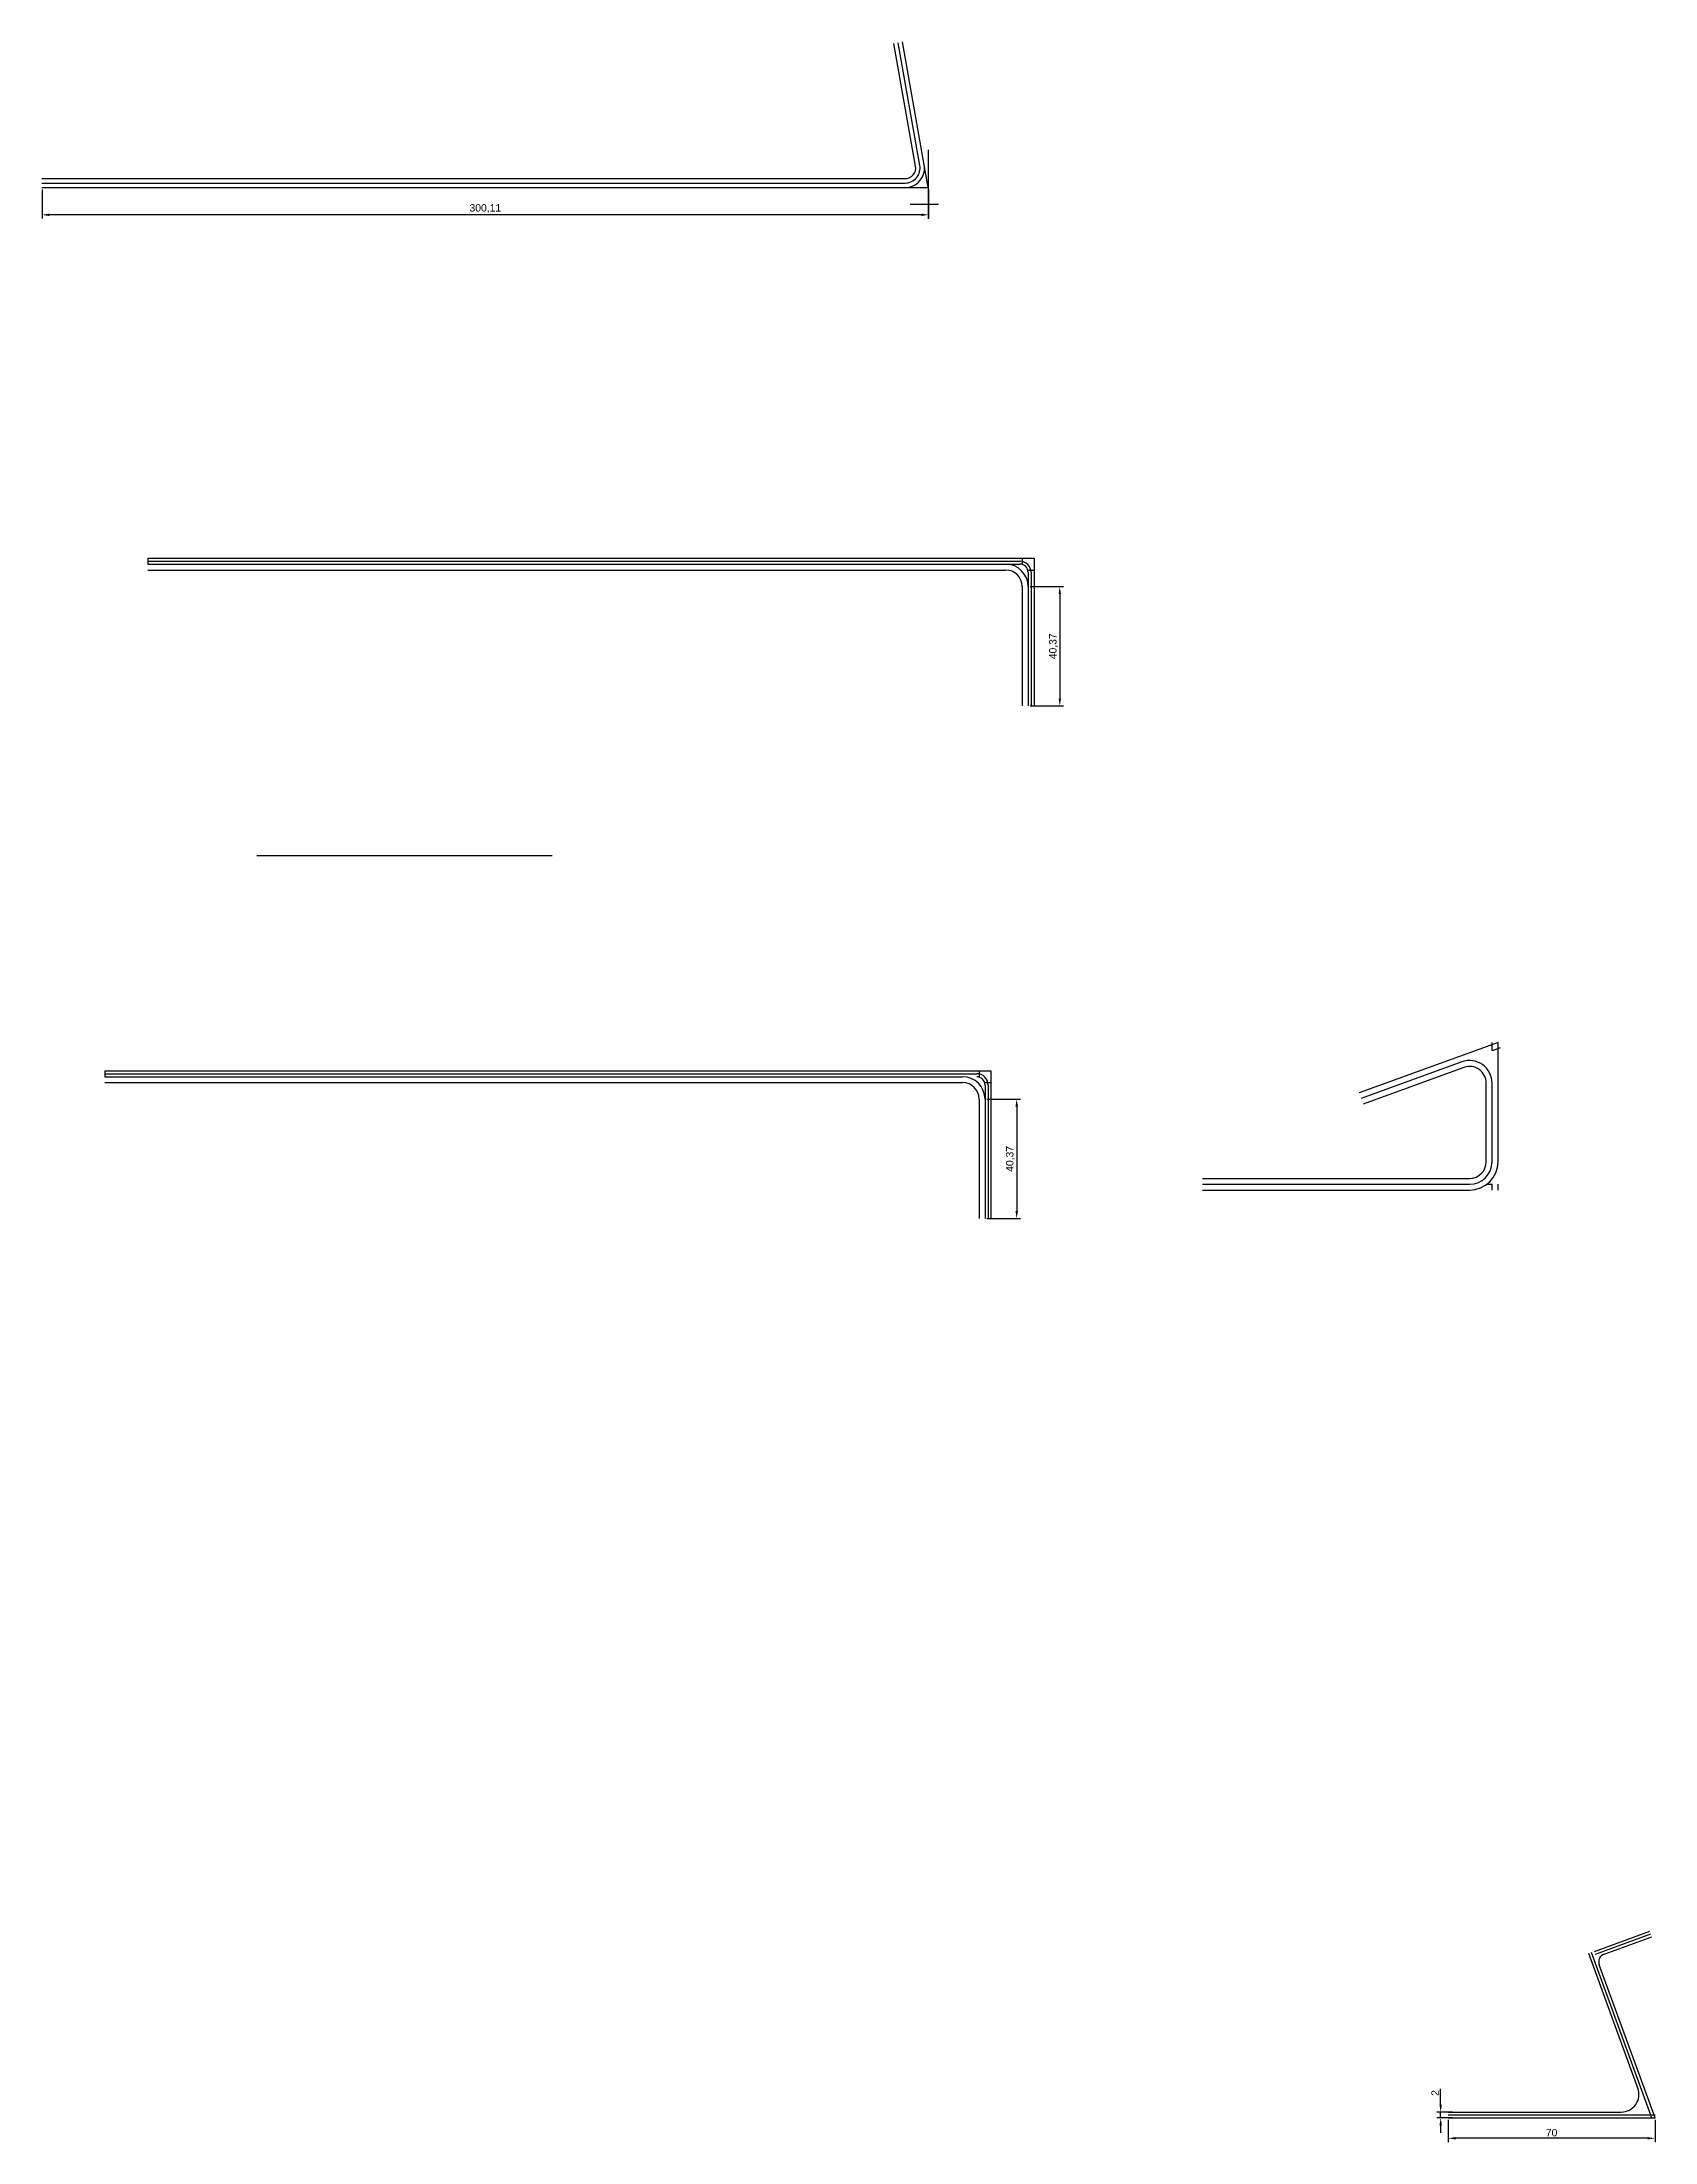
# Model space of a CAD drawing. Header units: millimetres. Extents: x 1198 to 2213, y 812 to 1528.
# Drawn here: x 1198 to 1744, y 817 to 1528 of the extents above; entities that cross this region are included whole.
import ezdxf

# ---------------------------------------------------------------- set-up
doc = ezdxf.new("R2010")
doc.units = ezdxf.units.MM
doc.styles.get("Standard").update_dxf_attribs({"font": 'arial.ttf'})
doc.dimstyles.new('ISO-25', dxfattribs={"dimtxt": 2.5, "dimasz": 2.5, "dimexe": 1.25, "dimexo": 0.625, "dimtad": 1, "dimtxsty": 'Standard', "dimcen": 2.5, "dimadec": 0, "dimazin": 0, "dimtfac": 1, "dimtmove": 0, "dimatfit": 3, "dimfxl": 1, "dimarcsym": 0})

# ---------------------------------------------------------------- blocks, each defined once
blk = doc.blocks.new('*D1')
at = {"color": 0, "lineweight": -2}
for p, q in [((1198.08, 1478.32), (1198.08, 1468.45)), ((1498.18, 1478.32), (1498.18, 1468.45)), ((1495.68, 1469.7), (1200.58, 1469.7))]:
    blk.add_line(p, q, dxfattribs=at)
at = {"color": 0}
for points in [[(1200.58, 1470.11), (1200.58, 1469.28), (1198.08, 1469.7)], [(1495.68, 1469.28), (1495.68, 1470.11), (1498.18, 1469.7)]]:
    blk.add_solid(points, dxfattribs=at)
at = {"layer": 'Defpoints', "color": 0}
for p in [(1198.08, 1478.94), (1498.18, 1478.94), (1198.08, 1469.7)]:
    blk.add_point(p, dxfattribs=at)
at = {"color": 0, "insert": (1348.13, 1471.82), "char_height": 2.5, "attachment_point": 5}
blk.add_mtext('300,11', dxfattribs=at)
blk = doc.blocks.new('*D2')
at = {"color": 0, "lineweight": -2}
for p, q in [((1532.5, 1343.86), (1543.83, 1343.86)), ((1542.58, 1341.36), (1542.58, 1305.99)), ((1532.5, 1303.49), (1543.83, 1303.49))]:
    blk.add_line(p, q, dxfattribs=at)
at = {"color": 0}
for points in [[(1543, 1341.36), (1542.17, 1341.36), (1542.58, 1343.86)], [(1542.17, 1305.99), (1543, 1305.99), (1542.58, 1303.49)]]:
    blk.add_solid(points, dxfattribs=at)
at = {"layer": 'Defpoints', "color": 0}
for p in [(1531.88, 1343.86), (1531.88, 1303.49), (1542.58, 1303.49)]:
    blk.add_point(p, dxfattribs=at)
at = {"color": 0, "insert": (1540.45, 1323.68), "char_height": 2.5, "attachment_point": 5, "rotation": 90}
blk.add_mtext('40,37', dxfattribs=at)
blk = doc.blocks.new('*D5')
at = {"color": 0, "lineweight": -2}
for p, q in [((1517.92, 1170.39), (1529.25, 1170.39)), ((1528, 1167.89), (1528, 1132.52)), ((1517.92, 1130.02), (1529.25, 1130.02))]:
    blk.add_line(p, q, dxfattribs=at)
at = {"color": 0}
for points in [[(1528.42, 1167.89), (1527.58, 1167.89), (1528, 1170.39)], [(1527.58, 1132.52), (1528.42, 1132.52), (1528, 1130.02)]]:
    blk.add_solid(points, dxfattribs=at)
at = {"layer": 'Defpoints', "color": 0}
for p in [(1517.29, 1170.39), (1517.29, 1130.02), (1528, 1130.02)]:
    blk.add_point(p, dxfattribs=at)
at = {"color": 0, "insert": (1525.87, 1150.2), "char_height": 2.5, "attachment_point": 5, "rotation": 90}
blk.add_mtext('40,37', dxfattribs=at)
blk = doc.blocks.new('*D10')
at = {"color": 0, "lineweight": -2}
for p, q in [((1674.05, 825), (1674.05, 817.48)), ((1744.05, 825), (1744.05, 817.48)), ((1741.55, 818.73), (1676.55, 818.73))]:
    blk.add_line(p, q, dxfattribs=at)
at = {"color": 0}
for points in [[(1676.55, 819.15), (1676.55, 818.32), (1674.05, 818.73)], [(1741.55, 818.32), (1741.55, 819.15), (1744.05, 818.73)]]:
    blk.add_solid(points, dxfattribs=at)
at = {"layer": 'Defpoints', "color": 0}
for p in [(1674.05, 825.62), (1744.05, 825.62), (1674.05, 818.73)]:
    blk.add_point(p, dxfattribs=at)
at = {"color": 0, "insert": (1709.05, 820.63), "char_height": 2.5, "attachment_point": 5}
blk.add_mtext('70', dxfattribs=at)
blk = doc.blocks.new('*D11')
at = {"color": 0, "lineweight": -2}
for p, q in [((1671.49, 830.12), (1671.49, 835.53)), ((1675.51, 827.62), (1670.24, 827.62)), ((1675.51, 825.62), (1670.24, 825.62)), ((1671.49, 825.62), (1671.49, 827.62)), ((1671.49, 823.12), (1671.49, 820.62))]:
    blk.add_line(p, q, dxfattribs=at)
at = {"color": 0}
for points in [[(1671.08, 830.12), (1671.91, 830.12), (1671.49, 827.62)], [(1671.91, 823.12), (1671.08, 823.12), (1671.49, 825.62)]]:
    blk.add_solid(points, dxfattribs=at)
at = {"layer": 'Defpoints', "color": 0}
for p in [(1671.49, 827.62), (1676.13, 827.62), (1676.13, 825.62)]:
    blk.add_point(p, dxfattribs=at)
at = {"color": 0, "insert": (1669.61, 834.07), "char_height": 2.5, "attachment_point": 5, "rotation": 90}
blk.add_mtext('2', dxfattribs=at)

msp = doc.modelspace()

# ---------------------------------------------------------------- linework, layer by layer
for p, q in [((1498.075, 1478.943), (1489.393, 1528.184)), ((1493.753, 1486.18), (1486.438, 1527.663)), ((1495.23, 1486.441), (1487.915, 1527.923)), ((1498.183, 1468.366), (1498.183, 1491.721)), ((1198.075, 1481.943), (1490.198, 1481.943)), ((1198.075, 1480.443), (1490.198, 1480.443)), ((1198.075, 1478.943), (1498.183, 1478.943)), ((1491.929, 1473.301), (1501.569, 1473.301)), ((1233.875, 1353.493), (1533.875, 1353.493)), ((1233.875, 1353.493), (1233.875, 1351.493)), ((1233.875, 1352.493), (1529.055, 1352.493)), ((1233.875, 1351.493), (1529.055, 1351.493)), ((1529.875, 1353.493), (1529.875, 1351.371)), ((1533.875, 1353.493), (1533.875, 1303.493)), ((1233.875, 1349.493), (1524.245, 1349.493)), ((1529.875, 1343.863), (1529.875, 1303.493)), ((1531.754, 1349.493), (1533.875, 1349.493)), ((1531.875, 1348.673), (1531.875, 1303.493)), ((1532.875, 1348.673), (1532.875, 1303.493)), ((1270.757, 1252.88), (1370.757, 1252.88)), ((1690.912, 1189.606), (1643.927, 1172.505)), ((1688.912, 1186.749), (1688.912, 1189.606)), ((1691.596, 1187.726), (1688.912, 1186.749)), ((1690.912, 1149.236), (1690.912, 1189.606)), ((1219.292, 1180.016), (1519.292, 1180.016)), ((1219.292, 1180.016), (1219.292, 1178.016)), ((1515.292, 1180.016), (1515.292, 1177.895)), ((1519.292, 1180.016), (1519.292, 1130.016)), ((1678.672, 1183.023), (1644.611, 1170.625)), ((1679.356, 1181.143), (1645.295, 1168.746)), ((1219.292, 1179.016), (1514.472, 1179.016)), ((1219.292, 1178.016), (1509.662, 1178.016)), ((1219.292, 1176.016), (1509.662, 1176.016)), ((1517.171, 1176.016), (1519.292, 1176.016)), ((1517.292, 1175.196), (1517.292, 1130.016)), ((1518.292, 1175.196), (1518.292, 1130.016)), ((1686.912, 1149.236), (1686.912, 1175.853)), ((1688.912, 1149.236), (1688.912, 1175.853)), ((1515.292, 1170.386), (1515.292, 1130.016)), ((1590.912, 1143.606), (1681.282, 1143.606)), ((1590.912, 1141.606), (1681.282, 1141.606)), ((1590.912, 1139.606), (1681.282, 1139.606)), ((1687.157, 1141.606), (1688.912, 1141.606)), ((1688.912, 1139.606), (1688.912, 1141.606)), ((1690.912, 1139.606), (1690.912, 1141.606)), ((1723.527, 882.003), (1742.321, 888.843)), ((1738.262, 835.673), (1721.648, 881.319)), ((1743.109, 825.279), (1722.588, 881.661)), ((1723.869, 881.063), (1742.663, 887.903)), ((1726.852, 881.084), (1743.005, 886.964)), ((1744.049, 825.621), (1725.172, 877.483)), ((1674.049, 827.621), (1732.623, 827.621)), ((1674.049, 826.621), (1744.049, 826.621)), ((1674.049, 825.621), (1744.049, 825.621))]:
    msp.add_line(p, q)
for centre, radius, start, end in [((1490.198, 1485.553), 6.61, 270, 10), ((1490.198, 1485.553), 5.11, 270, 10), ((1490.198, 1485.553), 3.61, 270, 10), ((1524.245, 1343.863), 7.63, 0, 90), ((1529.055, 1348.673), 3.82, 0, 90), ((1529.055, 1348.673), 2.82, 0, 90), ((1524.245, 1343.863), 5.63, 0, 90), ((1681.282, 1175.853), 7.63, 0, 110), ((1681.282, 1175.853), 5.63, 0, 110), ((1509.662, 1170.386), 7.63, 0, 90), ((1509.662, 1170.386), 5.63, 0, 90), ((1514.472, 1175.196), 3.82, 0, 90), ((1514.472, 1175.196), 2.82, 0, 90), ((1681.282, 1149.236), 5.63, 270, 0), ((1681.282, 1149.236), 7.63, 270, 0), ((1681.282, 1149.236), 9.63, 270, 0), ((1727.813, 878.444), 2.81, 110, 200), ((1732.623, 833.621), 6, 270, 20)]:
    msp.add_arc(centre, radius, start, end)

# ---------------------------------------------------------------- dimensions: what is measured, and where the dimension line sits
for base, p1, p2, picture, middle in [((1198.075, 1469.696), (1498.183, 1478.943), (1198.075, 1478.943), '*D1', (1348.129, 1471.824)), ((1674.049, 818.733), (1744.049, 825.621), (1674.049, 825.621), '*D10', (1709.049, 820.634))]:
    dim = msp.add_linear_dim(base=base, p1=p1, p2=p2, dimstyle='ISO-25')
    dim.commit()
    dim.dimension.update_dxf_attribs({"geometry": picture, "text_midpoint": middle})
for base, p1, p2, picture, middle in [((1542.582, 1303.493), (1531.875, 1343.863), (1531.875, 1303.493), '*D2', (1540.455, 1323.678)), ((1527.999, 1130.016), (1517.292, 1170.386), (1517.292, 1130.016), '*D5', (1525.872, 1150.201)), ((1671.492, 827.621), (1676.131, 825.621), (1676.131, 827.621), '*D11', (1669.612, 834.074))]:
    dim = msp.add_linear_dim(base=base, p1=p1, p2=p2, angle=90, dimstyle='ISO-25')
    dim.commit()
    dim.dimension.update_dxf_attribs({"geometry": picture, "text_midpoint": middle})

doc.saveas('drawing.dxf')
